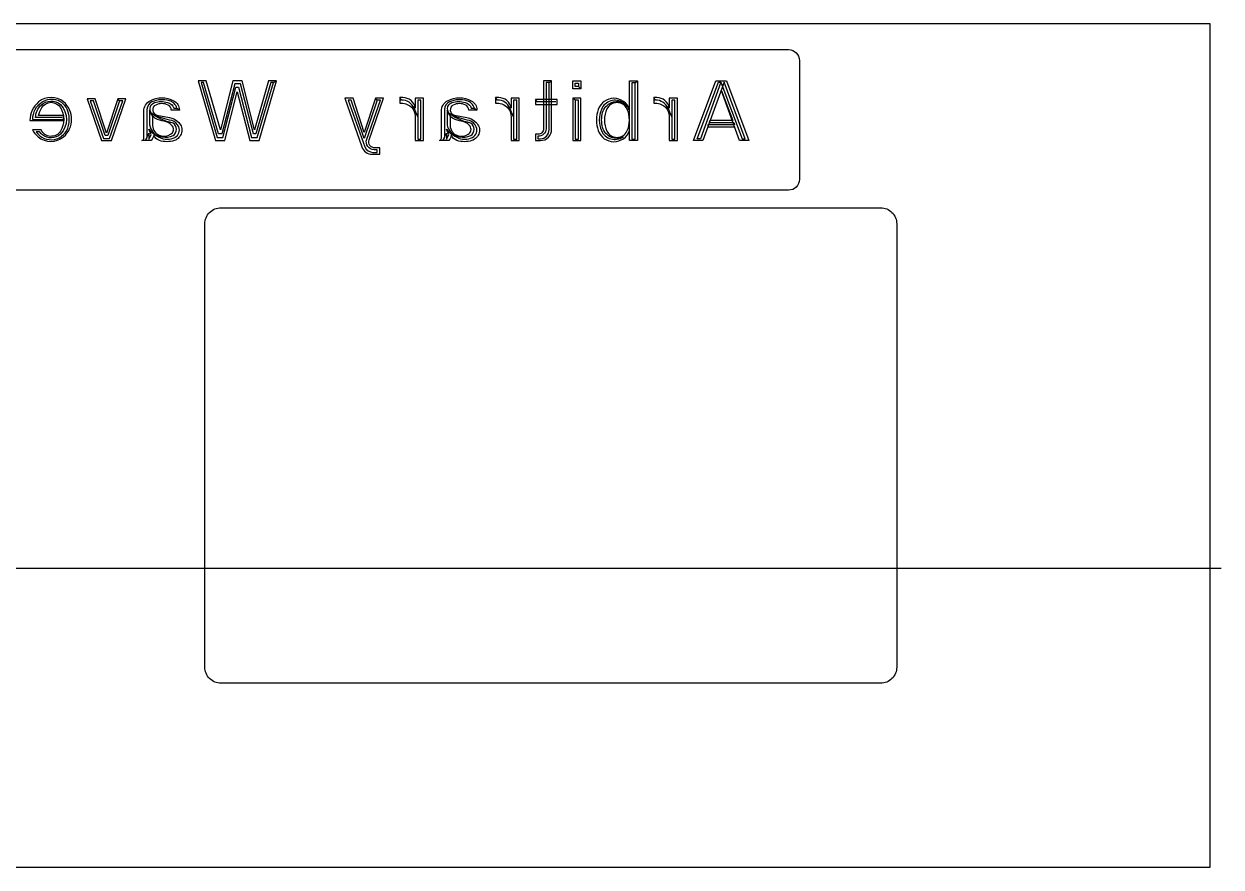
# Model space of a CAD drawing. Extents: x -3 to 626, y 0 to 221.
# Drawn here: x 312.6 to 626.5, y 0 to 221.1 of the extents above; entities that cross this region are included whole.
import ezdxf

# ---------------------------------------------------------------- set-up
doc = ezdxf.new("R2010")
doc.units = 0
doc.layers.get('0').update_dxf_attribs({"linetype": 'CONTINUOUS'})

msp = doc.modelspace()

# ---------------------------------------------------------------- linework, layer by layer
at = {"color": 7}
msp.add_lwpolyline([(0, 221.102362), (0, 0), (623.622047, 0), (623.622047, 221.102362)], close=True, dxfattribs=at)
msp.add_lwpolyline([(0, 221.102362), (0, 0), (623.622047, 0), (623.622047, 221.102362)], close=True, dxfattribs=at)
for points in [[(110.551181, 214.35874), (513.070866, 214.35874)], [(515.905512, 211.524094), (515.905512, 180.342992)], [(377.971654, 205.704567), (377.31685, 205.704567), (373.402205, 192.322205), (372.747402, 192.322205), (369.320315, 205.378583), (367.851969, 205.378583), (364.424882, 192.322205), (363.608504, 192.322205), (359.693858, 205.704567), (359.039055, 205.704567), (363.28252, 191.344252), (364.750866, 191.344252), (368.177953, 204.562205), (368.832756, 204.562205), (372.259843, 191.344252), (373.728189, 191.344252), (377.971654, 205.704567), (378.788031, 206.194961), (376.664882, 206.194961), (373.073386, 193.302992), (369.810709, 206.194961), (367.361575, 206.194961), (364.098898, 193.302992), (360.345827, 206.194961), (358.222677, 206.194961), (362.792126, 190.527874), (365.24126, 190.527874), (368.503937, 203.258268), (371.769449, 190.527874), (374.218583, 190.527874), (378.788031, 206.194961)], [(450.277795, 193.300157), (450.277795, 205.701732), (450.929764, 206.192126), (448.809449, 206.192126), (448.809449, 193.626142)], [(450.277795, 205.701732), (449.461417, 205.701732), (449.461417, 193.626142)], [(450.929764, 193.461732), (450.929764, 206.192126)], [(457.948346, 204.720945), (457.131969, 204.720945), (457.131969, 205.537323), (457.948346, 205.537323), (457.948346, 204.720945), (458.600315, 204.068976), (456.48, 204.068976), (456.48, 206.189291), (458.600315, 206.189291), (458.600315, 204.068976)], [(470.67874, 198.844724), (471.330709, 198.68315), (471.330709, 206.189291), (473.453858, 206.189291)], [(472.799055, 205.698898), (471.982677, 205.698898), (471.982677, 190.848189), (472.799055, 190.848189), (472.799055, 205.698898), (473.453858, 206.189291), (473.453858, 190.522205), (471.330709, 190.522205), (471.330709, 198.68315)], [(495.32315, 205.863307), (489.937323, 191.012598), (489.12378, 191.012598), (494.671181, 205.863307), (495.32315, 205.863307), (500.873386, 191.012598), (501.689764, 191.012598), (496.139528, 205.863307), (490.592126, 190.522205), (488.142992, 190.522205), (494.019213, 206.189291), (496.791496, 206.189291), (502.667717, 190.522205), (500.221417, 190.522205), (495.487559, 203.578583), (498.424252, 195.743622), (492.386457, 195.743622), (492.222047, 195.256063), (498.750236, 195.256063), (498.914646, 194.60126), (491.896063, 194.60126), (491.896063, 194.113701), (498.914646, 194.113701)], [(337.657323, 200.973543), (334.55622, 191.834646), (333.904252, 191.834646), (330.80315, 200.973543), (329.986772, 200.973543), (333.413858, 191.018268), (335.046614, 191.018268), (338.473701, 200.973543), (337.657323, 200.973543), (337.166929, 201.461102), (334.230236, 192.486614), (331.290709, 201.461102), (329.170394, 201.461102), (332.923465, 190.527874), (335.534173, 190.527874), (339.290079, 201.461102), (337.166929, 201.461102)], [(402.454488, 190.853858), (406.045984, 201.135118), (405.229606, 201.135118), (404.739213, 201.625512), (401.80252, 192.648189), (398.862992, 201.625512), (396.742677, 201.625512), (401.147717, 188.895118)], [(405.229606, 201.135118), (401.80252, 191.018268), (398.375433, 201.135118), (397.559055, 201.135118), (401.964094, 188.895118)], [(403.106457, 190.692283), (406.862362, 201.625512), (404.739213, 201.625512)], [(411.59622, 201.135118), (411.105827, 201.789921), (411.105827, 200.31874)], [(411.922205, 201.789921), (411.105827, 201.789921)], [(415.83685, 201.135118), (415.83685, 190.853858), (416.653228, 190.853858), (416.653228, 201.135118), (415.83685, 201.135118), (415.83685, 196.730079), (414.858898, 199.014803)], [(415.184882, 196.730079), (415.184882, 190.527874), (417.308031, 190.527874), (417.308031, 201.625512), (415.184882, 201.625512), (415.184882, 199.014803)], [(436.731024, 201.135118), (436.24063, 201.789921), (436.24063, 200.31874)], [(437.057008, 201.789921), (436.24063, 201.789921)], [(440.971654, 201.135118), (440.971654, 190.853858), (441.788031, 190.853858), (441.788031, 201.135118), (440.971654, 201.135118), (440.971654, 196.730079), (439.993701, 199.014803)], [(440.319685, 196.730079), (440.319685, 190.527874), (442.442835, 190.527874), (442.442835, 201.625512), (440.319685, 201.625512), (440.319685, 199.014803)], [(452.072126, 200.644724), (447.176693, 200.644724), (446.686299, 201.296693), (446.686299, 199.989921), (452.39811, 199.989921), (452.39811, 201.296693), (446.686299, 201.296693)], [(457.131969, 201.129449), (457.131969, 190.848189), (457.948346, 190.848189), (457.948346, 201.129449), (457.131969, 201.129449), (456.48, 201.619843), (456.48, 190.522205), (458.600315, 190.522205), (458.600315, 201.619843), (456.48, 201.619843)], [(478.187717, 201.129449), (477.697323, 201.784252), (477.697323, 200.313071)], [(478.513701, 201.784252), (477.697323, 201.784252)], [(482.428346, 201.129449), (482.428346, 190.848189), (483.244724, 190.848189), (483.244724, 201.129449), (482.428346, 201.129449), (482.428346, 196.724409), (481.450394, 199.009134)], [(481.776378, 196.724409), (481.776378, 190.522205), (483.899528, 190.522205), (483.899528, 201.619843), (481.776378, 201.619843), (481.776378, 199.009134)], [(344.023937, 191.179843), (344.023937, 198.198425)], [(344.83748, 198.688819), (344.83748, 191.344252), (344.511496, 190.692283), (345.327874, 192.486614), (345.327874, 190.853858), (345.979843, 191.99622), (345.327874, 193.464567)], [(346.308661, 196.891654), (345.492283, 198.524409), (345.492283, 194.606929)], [(345.492283, 198.034016), (346.308661, 196.891654), (346.308661, 194.445354)], [(351.856063, 199.014803), (352.672441, 199.014803), (353.324409, 198.524409), (351.204094, 198.524409)], [(422.04189, 191.179843), (422.04189, 198.198425)], [(422.855433, 198.688819), (422.855433, 191.344252), (422.529449, 190.692283), (423.345827, 192.486614), (423.345827, 190.853858), (423.997795, 191.99622), (423.345827, 193.464567)], [(424.326614, 196.891654), (423.510236, 198.524409), (423.510236, 194.606929)], [(423.510236, 198.034016), (424.326614, 196.891654), (424.326614, 194.445354)], [(429.874016, 199.014803), (430.690394, 199.014803), (431.342362, 198.524409), (429.222047, 198.524409)], [(471.330709, 193.132913), (471.330709, 198.68315)], [(314.155276, 195.749291), (322.968189, 195.749291)], [(314.807244, 196.075276), (322.968189, 196.075276), (322.968189, 197.056063), (316.44, 197.056063)], [(322.642205, 196.565669), (315.623622, 196.565669)], [(347.451024, 197.217638), (350.713701, 196.565669)], [(425.468976, 197.217638), (428.731654, 196.565669)], [(317.091969, 193.302992), (314.807244, 193.302992)], [(316.601575, 192.812598), (315.785197, 192.812598)], [(447.338268, 192.157795), (446.686299, 192.157795), (446.686299, 190.525039), (447.993071, 190.525039)], [(447.338268, 191.667402), (447.338268, 191.015433), (447.993071, 191.015433)], [(345.979843, 190.527874), (343.533543, 190.527874)], [(403.922835, 186.936378), (405.881575, 186.936378), (405.881575, 188.569134), (404.577638, 188.569134)], [(423.997795, 190.527874), (421.551496, 190.527874)], [(404.087244, 187.426772), (405.229606, 187.426772), (405.229606, 188.07874), (404.413228, 188.07874)], [(513.070866, 177.508346), (110.551181, 177.508346)], [(364.251969, 172.913386), (537.165354, 172.913386)], [(360, 52.440945), (360, 168.661417)], [(541.417323, 168.661417), (541.417323, 52.440945)], [(-2.834646, 78.372283), (626.456693, 78.372283)], [(537.165354, 48.188976), (364.251969, 48.188976)]]:
    msp.add_lwpolyline(points, dxfattribs=at)
for points in [[(513.070866, 214.35874), (513.822661, 214.35874), (514.543664, 214.060091), (515.075263, 213.528492)], [(515.075263, 213.528492), (515.606862, 212.996892), (515.905512, 212.275889), (515.905512, 211.524094)], [(322.968189, 200.647559), (321.077654, 202.224045), (318.330535, 202.224045), (316.44, 200.647559)], [(317.091969, 199.831181), (318.485696, 201.179104), (320.674925, 201.249012), (322.151811, 199.992756)], [(321.517453, 200.999752), (320.10122, 201.559951), (318.497714, 201.365546), (317.256378, 200.48315)], [(324.272126, 197.708031), (323.970311, 199.20083), (322.933687, 200.439553), (321.517453, 200.999752)], [(344.023937, 198.198425), (343.999294, 199.357116), (344.629874, 200.430747), (345.653858, 200.973543)], [(345.653858, 200.973543), (347.58991, 202.015759), (349.920012, 202.015759), (351.856063, 200.973543)], [(350.713701, 200.973543), (349.201152, 201.42016), (347.578082, 201.30437), (346.144252, 200.647559)], [(352.672441, 199.014803), (352.390072, 199.955331), (351.654228, 200.691175), (350.713701, 200.973543)], [(351.856063, 200.973543), (352.75842, 200.489059), (353.322259, 199.548601), (353.324409, 198.524409)], [(414.858898, 199.014803), (414.291425, 200.308925), (413.009277, 201.142154), (411.59622, 201.135118)], [(415.184882, 199.014803), (414.930454, 200.617838), (413.545294, 201.796006), (411.922205, 201.789921)], [(422.04189, 198.198425), (422.017247, 199.357116), (422.647826, 200.430747), (423.671811, 200.973543)], [(423.671811, 200.973543), (425.607862, 202.015759), (427.937964, 202.015759), (429.874016, 200.973543)], [(428.731654, 200.973543), (427.219105, 201.42016), (425.596035, 201.30437), (424.162205, 200.647559)], [(430.690394, 199.014803), (430.408025, 199.955331), (429.672181, 200.691175), (428.731654, 200.973543)], [(429.874016, 200.973543), (430.776373, 200.489059), (431.340212, 199.548601), (431.342362, 198.524409)], [(439.993701, 199.014803), (439.426228, 200.308925), (438.14408, 201.142154), (436.731024, 201.135118)], [(440.319685, 199.014803), (440.065257, 200.617838), (438.680097, 201.796006), (437.057008, 201.789921)], [(467.250236, 201.608226), (465.403835, 201.608226), (463.762675, 200.431765), (463.169764, 198.68315)], [(466.425305, 200.906912), (465.324417, 200.561075), (464.431999, 199.747466), (463.986142, 198.68315)], [(469.697953, 200.47748), (468.723558, 201.095633), (467.526193, 201.252749), (466.425305, 200.906912)], [(471.330709, 198.68315), (470.737797, 200.431765), (469.096638, 201.608226), (467.250236, 201.608226)], [(481.450394, 199.009134), (480.882921, 200.303256), (479.600773, 201.136485), (478.187717, 201.129449)], [(481.776378, 199.009134), (481.52195, 200.612169), (480.13679, 201.790337), (478.513701, 201.784252)], [(316.44, 200.647559), (314.995114, 199.430267), (314.159416, 197.638597), (314.155276, 195.749291)], [(317.256378, 200.48315), (315.731107, 199.537746), (314.804338, 197.869776), (314.807244, 196.075276)], [(315.623622, 196.565669), (315.646841, 197.808963), (316.177322, 198.988721), (317.091969, 199.831181)], [(316.44, 197.056063), (316.576222, 197.807925), (316.853201, 198.5273), (317.256378, 199.176378)], [(317.256378, 199.176378), (317.77955, 200.02624), (318.706109, 200.543904), (319.704094, 200.543904)], [(319.704094, 200.543904), (320.70208, 200.543904), (321.628639, 200.02624), (322.151811, 199.176378)], [(322.151811, 199.992756), (324.247861, 197.802759), (324.247861, 194.350627), (322.151811, 192.16063)], [(322.151811, 199.176378), (323.322551, 197.27574), (323.322551, 194.877645), (322.151811, 192.977008)], [(325.093293, 196.076693), (325.093293, 197.839071), (324.315669, 199.511656), (322.968189, 200.647559)], [(346.144252, 200.647559), (345.373299, 200.294301), (344.867611, 199.536316), (344.83748, 198.688819)], [(351.694488, 195.097323), (349.424703, 195.574236), (347.299628, 196.580441), (345.492283, 198.034016)], [(346.634646, 197.217638), (345.992012, 197.527229), (345.597228, 198.19153), (345.63248, 198.903977)], [(345.63248, 198.903977), (345.667731, 199.616425), (346.126164, 200.238509), (346.79622, 200.48315)], [(347.122205, 199.831181), (346.584085, 199.572349), (346.271616, 198.998548), (346.346156, 198.406087)], [(346.346156, 198.406087), (346.420695, 197.813626), (346.865561, 197.335108), (347.451024, 197.217638)], [(346.79622, 200.48315), (347.913027, 200.824876), (349.106501, 200.824876), (350.223307, 200.48315)], [(350.387717, 199.831181), (349.356065, 200.328711), (348.153856, 200.328711), (347.122205, 199.831181)], [(350.223307, 200.48315), (350.996027, 200.330914), (351.622977, 199.767095), (351.856063, 199.014803)], [(351.204094, 198.524409), (351.200728, 199.07926), (350.884887, 199.584825), (350.387717, 199.831181)], [(411.105827, 200.31874), (411.655208, 200.394223), (412.214651, 200.338862), (412.738583, 200.157165)], [(412.738583, 200.157165), (414.206714, 199.660492), (415.192177, 198.27993), (415.184882, 196.730079)], [(424.162205, 200.647559), (423.391252, 200.294301), (422.885563, 199.536316), (422.855433, 198.688819)], [(429.712441, 195.097323), (427.442655, 195.574236), (425.317581, 196.580441), (423.510236, 198.034016)], [(424.652598, 197.217638), (424.009965, 197.527229), (423.615181, 198.19153), (423.650432, 198.903977)], [(423.650432, 198.903977), (423.685684, 199.616425), (424.144117, 200.238509), (424.814173, 200.48315)], [(425.140157, 199.831181), (424.602038, 199.572349), (424.289569, 198.998548), (424.364109, 198.406087)], [(424.364109, 198.406087), (424.438648, 197.813626), (424.883513, 197.335108), (425.468976, 197.217638)], [(424.814173, 200.48315), (425.930979, 200.824876), (427.124454, 200.824876), (428.24126, 200.48315)], [(428.405669, 199.831181), (427.374018, 200.328711), (426.171809, 200.328711), (425.140157, 199.831181)], [(428.24126, 200.48315), (429.01398, 200.330914), (429.640929, 199.767095), (429.874016, 199.014803)], [(429.222047, 198.524409), (429.218681, 199.07926), (428.90284, 199.584825), (428.405669, 199.831181)], [(436.24063, 200.31874), (436.790011, 200.394223), (437.349454, 200.338862), (437.873386, 200.157165)], [(437.873386, 200.157165), (439.341517, 199.660492), (440.32698, 198.27993), (440.319685, 196.730079)], [(463.169764, 198.68315), (462.557661, 196.8837), (462.557661, 194.932363), (463.169764, 193.132913)], [(463.986142, 198.68315), (463.257454, 196.904823), (463.257454, 194.91124), (463.986142, 193.132913)], [(464.312126, 193.949291), (463.962488, 195.231714), (463.962488, 196.584349), (464.312126, 197.866772)], [(464.312126, 197.866772), (464.636634, 199.039398), (465.477604, 200.000358), (466.59685, 200.47748)], [(465.454488, 198.844724), (464.560474, 196.988991), (464.560474, 194.827072), (465.454488, 192.971339)], [(468.066614, 200.470692), (466.957219, 200.470692), (465.944258, 199.840155), (465.454488, 198.844724)], [(466.59685, 200.47748), (467.34986, 200.841589), (468.221323, 200.872052), (468.99792, 200.561414)], [(470.67874, 198.844724), (470.18897, 199.840155), (469.176009, 200.470692), (468.066614, 200.470692)], [(468.99792, 200.561414), (469.774517, 200.250775), (470.384567, 199.627706), (470.67874, 198.844724)], [(471.330709, 198.68315), (470.884027, 199.363265), (470.333026, 199.968792), (469.697953, 200.47748)], [(470.67874, 192.971339), (471.572754, 194.827072), (471.572754, 196.988991), (470.67874, 198.844724)], [(477.697323, 200.313071), (478.246704, 200.388554), (478.806147, 200.333192), (479.330079, 200.151496)], [(479.330079, 200.151496), (480.79821, 199.654823), (481.783673, 198.274261), (481.776378, 196.724409)], [(322.968189, 191.505827), (324.315669, 192.64173), (325.093293, 194.314314), (325.093293, 196.076693)], [(324.272126, 194.445354), (324.528952, 195.517751), (324.528952, 196.635635), (324.272126, 197.708031)], [(345.492283, 194.606929), (345.810301, 193.194786), (346.752617, 192.003582), (348.05364, 191.369057)], [(347.612598, 196.075276), (347.116333, 196.233671), (346.667915, 196.51442), (346.308661, 196.891654)], [(351.365669, 195.749291), (349.752578, 196.113852), (348.170685, 196.604817), (346.634646, 197.217638)], [(349.897323, 195.423307), (349.129093, 195.616592), (348.36714, 195.834023), (347.612598, 196.075276)], [(351.530079, 194.280945), (351.141646, 194.84642), (350.561675, 195.252199), (349.897323, 195.423307)], [(350.713701, 196.565669), (351.641874, 196.385068), (352.494809, 195.930959), (353.162835, 195.261732)], [(353.162835, 194.11937), (352.832375, 194.900353), (352.175118, 195.496446), (351.365669, 195.749291)], [(352.592819, 193.465984), (352.592819, 194.127804), (352.253779, 194.743489), (351.694488, 195.097323)], [(353.162835, 195.261732), (353.863649, 194.557961), (354.148732, 193.540757), (353.915745, 192.575277)], [(423.510236, 194.606929), (423.828253, 193.194786), (424.77057, 192.003582), (426.071593, 191.369057)], [(425.630551, 196.075276), (425.134286, 196.233671), (424.685868, 196.51442), (424.326614, 196.891654)], [(429.383622, 195.749291), (427.770531, 196.113852), (426.188638, 196.604817), (424.652598, 197.217638)], [(427.915276, 195.423307), (427.147046, 195.616592), (426.385093, 195.834023), (425.630551, 196.075276)], [(429.548031, 194.280945), (429.159599, 194.84642), (428.579627, 195.252199), (427.915276, 195.423307)], [(428.731654, 196.565669), (429.659827, 196.385068), (430.512762, 195.930959), (431.180787, 195.261732)], [(431.180787, 194.11937), (430.850328, 194.900353), (430.193071, 195.496446), (429.383622, 195.749291)], [(430.610772, 193.465984), (430.610772, 194.127804), (430.271732, 194.743489), (429.712441, 195.097323)], [(431.180787, 195.261732), (431.881601, 194.557961), (432.166685, 193.540757), (431.933698, 192.575277)], [(314.807244, 193.302992), (315.179031, 192.616734), (315.677231, 192.006967), (316.275591, 191.505827)], [(315.785197, 192.812598), (316.83546, 191.24854), (318.719056, 190.463918), (320.569097, 190.819837)], [(316.275591, 191.505827), (318.213621, 189.889316), (321.030158, 189.889316), (322.968189, 191.505827)], [(317.417953, 191.99622), (317.120709, 192.242013), (316.847367, 192.515355), (316.601575, 192.812598)], [(319.524381, 191.626492), (318.466671, 191.694635), (317.532082, 192.338786), (317.091969, 193.302992)], [(322.151811, 192.16063), (320.830739, 190.944902), (318.820186, 190.875075), (317.417953, 191.99622)], [(322.151811, 192.977008), (321.59161, 192.077248), (320.58209, 191.558348), (319.524381, 191.626492)], [(320.569097, 190.819837), (322.419138, 191.175757), (323.877156, 192.603255), (324.272126, 194.445354)], [(345.327874, 193.464567), (346.168906, 192.387192), (347.399807, 191.683675), (348.754961, 191.505827)], [(346.634646, 191.99622), (346.510824, 191.469893), (346.288658, 190.971704), (345.979843, 190.527874)], [(346.308661, 194.445354), (346.31495, 193.238571), (347.110531, 192.17818), (348.267402, 191.834646)], [(348.102992, 190.527874), (347.409726, 190.758949), (346.86572, 191.302954), (346.634646, 191.99622)], [(348.267402, 191.834646), (349.197288, 191.560747), (350.198698, 191.6785), (351.039685, 192.16063)], [(348.754961, 191.505827), (349.743358, 191.272409), (350.782096, 191.388604), (351.694488, 191.834646)], [(351.039685, 192.16063), (351.400361, 192.363841), (351.658958, 192.709358), (351.752243, 193.112695)], [(351.752243, 193.112695), (351.845528, 193.516031), (351.764902, 193.940004), (351.530079, 194.280945)], [(351.694488, 191.834646), (352.253779, 192.18848), (352.592819, 192.804165), (352.592819, 193.465984)], [(353.915745, 192.575277), (353.682758, 191.609797), (352.965128, 190.834565), (352.020472, 190.527874)], [(352.182047, 191.344252), (353.187296, 191.86795), (353.615773, 193.080317), (353.162835, 194.11937)], [(423.345827, 193.464567), (424.186859, 192.387192), (425.41776, 191.683675), (426.772913, 191.505827)], [(424.652598, 191.99622), (424.528776, 191.469893), (424.306611, 190.971704), (423.997795, 190.527874)], [(424.326614, 194.445354), (424.332526, 193.239352), (425.126772, 192.179207), (426.28252, 191.834646)], [(426.120945, 190.527874), (425.427679, 190.758949), (424.883673, 191.302954), (424.652598, 191.99622)], [(426.28252, 191.834646), (427.213275, 191.559936), (428.215879, 191.677709), (429.057638, 192.16063)], [(426.772913, 191.505827), (427.761311, 191.272409), (428.800049, 191.388604), (429.712441, 191.834646)], [(429.057638, 192.16063), (429.418314, 192.363841), (429.676911, 192.709358), (429.770196, 193.112695)], [(429.770196, 193.112695), (429.863481, 193.516031), (429.782855, 193.940004), (429.548031, 194.280945)], [(429.712441, 191.834646), (430.271732, 192.18848), (430.610772, 192.804165), (430.610772, 193.465984)], [(431.933698, 192.575277), (431.700711, 191.609797), (430.983081, 190.834565), (430.038425, 190.527874)], [(430.2, 191.344252), (431.205249, 191.86795), (431.633726, 193.080317), (431.180787, 194.11937)], [(448.3809, 192.584334), (448.10442, 192.308387), (447.728881, 192.154755), (447.338268, 192.157795)], [(448.831791, 192.178568), (448.42787, 191.805925), (447.885813, 191.620403), (447.338268, 191.667402)], [(447.993071, 191.015433), (448.599943, 191.012399), (449.182836, 191.252135), (449.611964, 191.681264)], [(448.809449, 193.626142), (448.811736, 193.235523), (448.65738, 192.860281), (448.3809, 192.584334)], [(449.461417, 193.626142), (449.464227, 193.07659), (449.235711, 192.55121), (448.831791, 192.178568)], [(449.611964, 191.681264), (450.041093, 192.110392), (450.28083, 192.693286), (450.277795, 193.300157)], [(450.073812, 191.380991), (450.625373, 191.932552), (450.933556, 192.681717), (450.929764, 193.461732)], [(463.169764, 193.132913), (463.762675, 191.384298), (465.403835, 190.207837), (467.250236, 190.207837)], [(463.986142, 193.132913), (464.432278, 192.067004), (465.33871, 191.261653), (466.449718, 190.944065)], [(466.59685, 191.338583), (465.477604, 191.815705), (464.636634, 192.776665), (464.312126, 193.949291)], [(465.454488, 192.971339), (465.944258, 191.975908), (466.957219, 191.345371), (468.066614, 191.345371)], [(466.449718, 190.944065), (467.560726, 190.626476), (468.75586, 190.831081), (469.697953, 191.500157)], [(469.697953, 191.500157), (468.725525, 191.041364), (467.611691, 190.983331), (466.59685, 191.338583)], [(467.250236, 190.207837), (469.096638, 190.207837), (470.737797, 191.384298), (471.330709, 193.132913)], [(468.066614, 191.345371), (469.176009, 191.345371), (470.18897, 191.975908), (470.67874, 192.971339)], [(343.533543, 190.527874), (343.823071, 190.613022), (344.022424, 190.878058), (344.023937, 191.179843)], [(348.05364, 191.369057), (349.354663, 190.734533), (350.873493, 190.725407), (352.182047, 191.344252)], [(352.020472, 190.527874), (350.74704, 190.116526), (349.376424, 190.116526), (348.102992, 190.527874)], [(401.147717, 188.895118), (401.569357, 187.724005), (402.678141, 186.9414), (403.922835, 186.936378)], [(401.964094, 188.895118), (402.29291, 188.008121), (403.141276, 187.4214), (404.087244, 187.426772)], [(402.722621, 188.964292), (402.334406, 189.514311), (402.234615, 190.217551), (402.454488, 190.853858)], [(404.413228, 188.07874), (403.74003, 188.084698), (403.110837, 188.414274), (402.722621, 188.964292)], [(403.305706, 189.259065), (403.015395, 189.67803), (402.941437, 190.210017), (403.106457, 190.692283)], [(404.577638, 188.569134), (404.068137, 188.584009), (403.596017, 188.840099), (403.305706, 189.259065)], [(421.551496, 190.527874), (421.841024, 190.613022), (422.040376, 190.878058), (422.04189, 191.179843)], [(426.071593, 191.369057), (427.372616, 190.734533), (428.891446, 190.725407), (430.2, 191.344252)], [(430.038425, 190.527874), (428.764993, 190.116526), (427.394377, 190.116526), (426.120945, 190.527874)], [(447.993071, 190.525039), (448.773087, 190.521247), (449.522251, 190.82943), (450.073812, 191.380991)], [(515.905512, 180.342992), (515.905512, 179.591197), (515.606862, 178.870194), (515.075263, 178.338595)], [(515.075263, 178.338595), (514.543664, 177.806996), (513.822661, 177.508346), (513.070866, 177.508346)], [(361.245373, 171.668013), (362.042772, 172.465412), (363.124276, 172.913386), (364.251969, 172.913386)], [(537.165354, 172.913386), (538.293046, 172.913386), (539.374551, 172.465412), (540.17195, 171.668013)], [(360, 168.661417), (360, 169.789109), (360.447974, 170.870614), (361.245373, 171.668013)], [(540.17195, 171.668013), (540.969349, 170.870614), (541.417323, 169.789109), (541.417323, 168.661417)], [(361.245373, 49.434349), (360.447974, 50.231748), (360, 51.313253), (360, 52.440945)], [(541.417323, 52.440945), (541.417323, 51.313253), (540.969349, 50.231748), (540.17195, 49.434349)], [(364.251969, 48.188976), (363.124276, 48.188976), (362.042772, 48.63695), (361.245373, 49.434349)], [(540.17195, 49.434349), (539.374551, 48.63695), (538.293046, 48.188976), (537.165354, 48.188976)]]:
    msp.add_open_spline(points, degree=3, dxfattribs=at)

doc.saveas('drawing.dxf')
